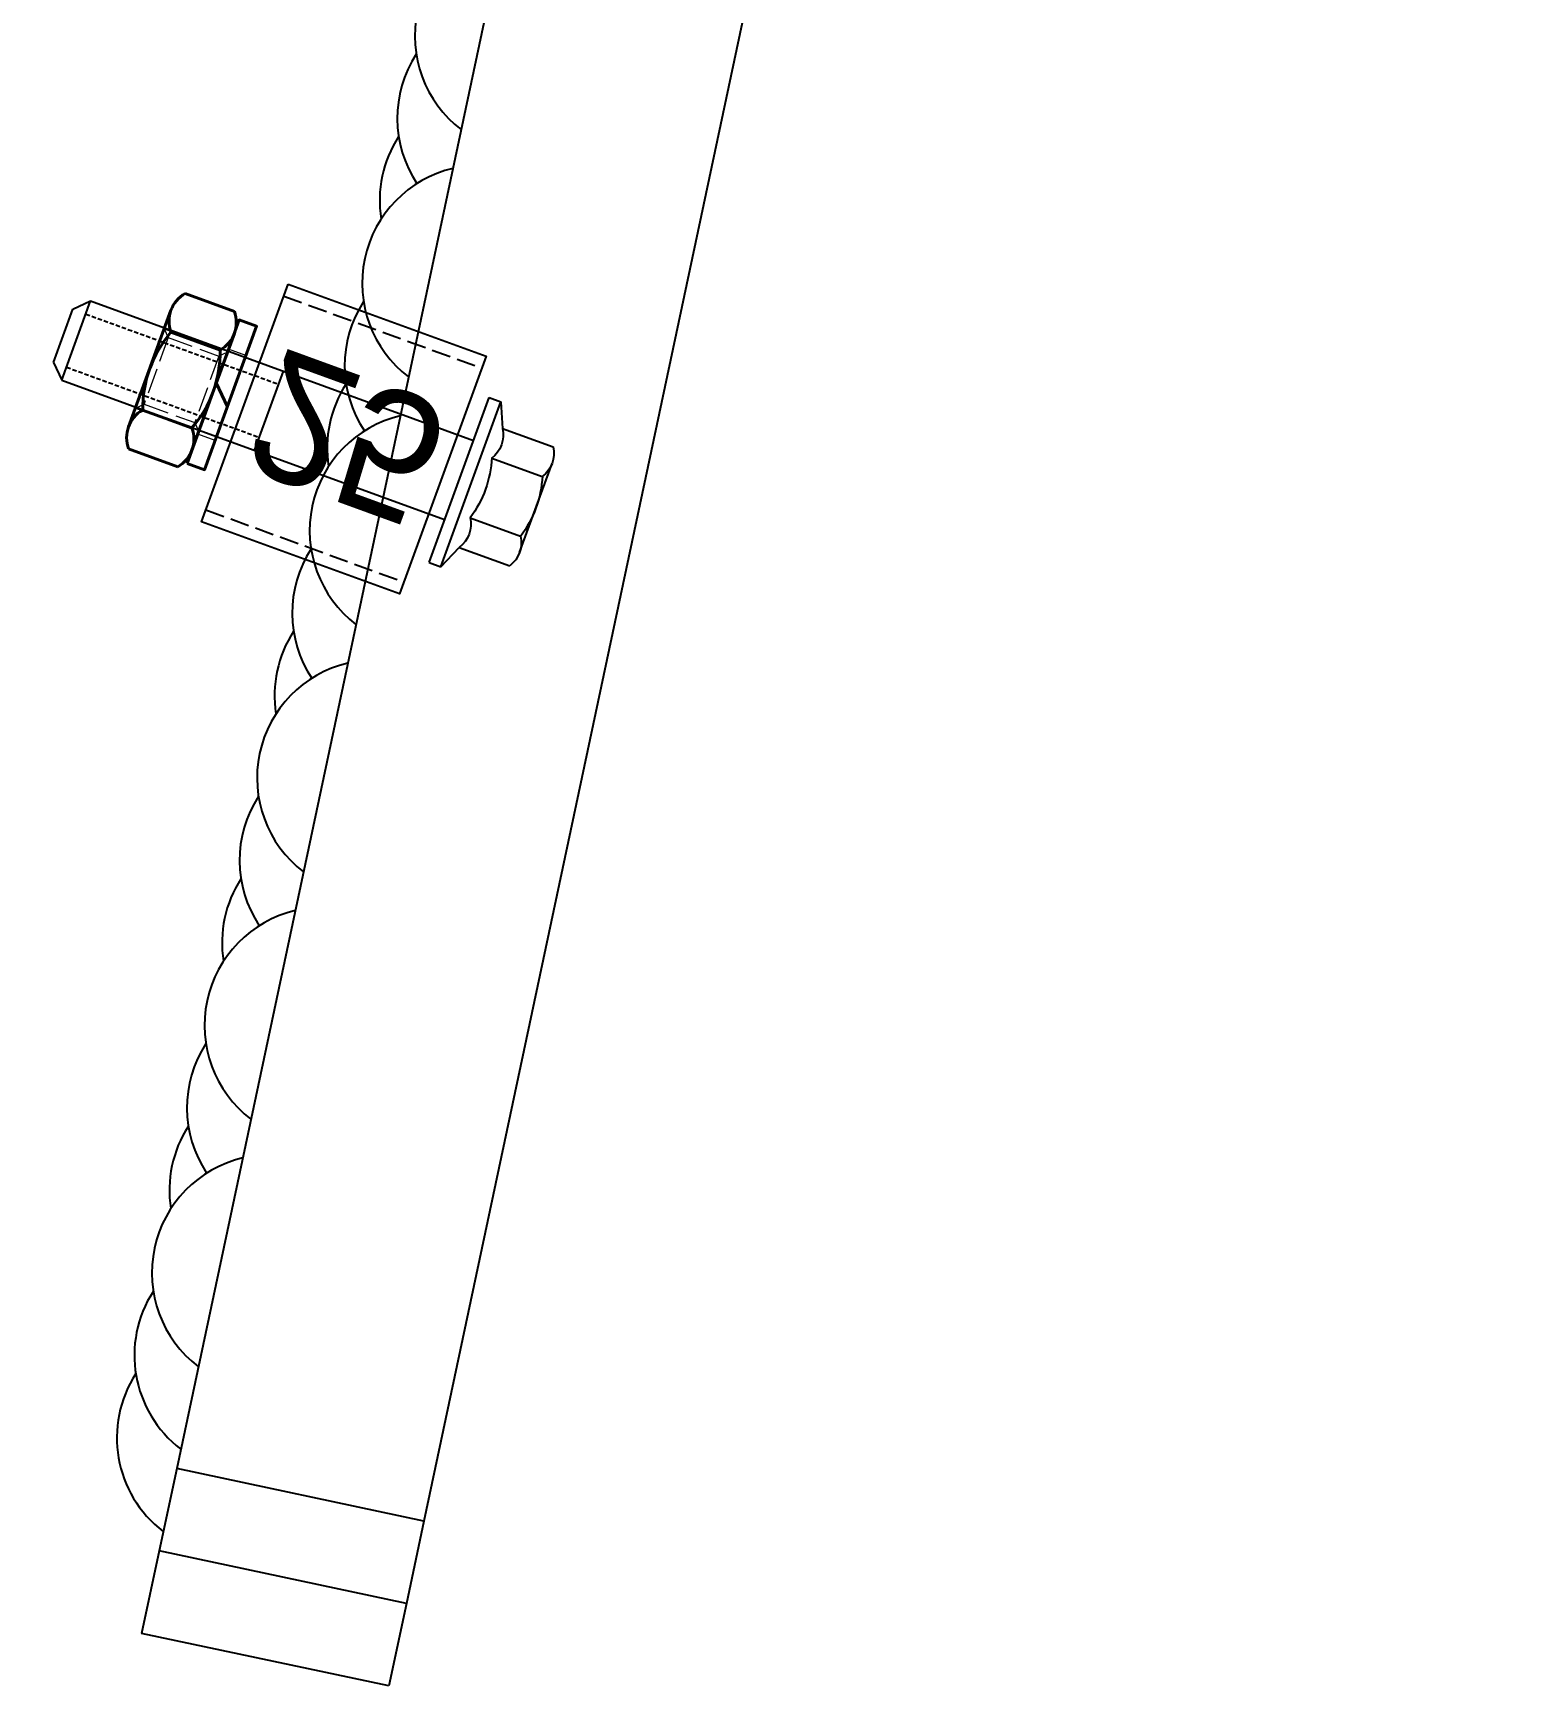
# Model space of a CAD drawing. Header units: millimetres. Extents: x -383313 to -161684, y -117025 to 99224.
# Drawn here: x -335215.9 to -335037.7, y 30104.9 to 30300.9 of the extents above; entities that cross this region are included whole.
import ezdxf

# ---------------------------------------------------------------- set-up
doc = ezdxf.new("R2010")
doc.units = ezdxf.units.MM
doc.header["$MEASUREMENT"] = 0
for name, pattern in [('DASHED', [0.75, 0.5, -0.25]), ('ESKD_shtrih', [4, 3, -1]), ('GR-201-P$0$GEN3A', [3.125, 2.25, -0.875])]:
    doc.linetypes.add(name, pattern=pattern)
doc.layers.add('PV-2649', color=7, linetype='Continuous')
doc.layers.add('Ограждение конвейеров', color=3, linetype='Continuous')
doc.layers.add('ОСНОВНАЯ', color=7, linetype='Continuous', lineweight=40)
doc.layers.add('ШТРИХОВАЯ', color=3, linetype='ESKD_shtrih', lineweight=13)

# ---------------------------------------------------------------- blocks, each defined once
blk = doc.blocks.new('Держатель ограждения 25')
at = {"layer": 'Ограждение конвейеров', "color": 41, "linetype": 'GR-201-P$0$GEN3A'}
for p, q in [((-25, 13.5), (0, 13.5)), ((-25, -13.5), (0, -13.5))]:
    blk.add_line(p, q, dxfattribs=at)
at = {"layer": 'Ограждение конвейеров', "color": 41}
blk.add_lwpolyline([(-25, -15), (0, -15), (0, 15), (-25, 15)], close=True, dxfattribs=at)
blk.add_text('25', height=15, dxfattribs=at).set_placement((-23.43, -7.75))
blk = doc.blocks.new('Hex Flange Screw - 10 x 50 mm side')
at = {"color": 0, "linetype": 'Continuous'}
for p, q in [((-1.48, 10.24), (-2.72, 7.39)), ((-1.48, -10.24), (-1.48, 10.24)), ((0, 10.24), (-1.48, 10.24)), ((0, -10.24), (0, 10.24)), ((-2.72, 7.39), (-9, 7.39)), ((-9.55, -5.54), (-9.55, 5.54)), ((47.59, 4.92), (0, 4.92)), ((23.62, -4.92), (23.62, 4.92)), ((49.21, 3.3), (47.59, 4.92)), ((47.59, -4.92), (47.59, 4.92)), ((-2.72, 3.69), (-9, 3.69)), ((49.21, -3.3), (49.21, 3.3)), ((-2.72, -3.69), (-9, -3.69)), ((49.21, -3.3), (47.59, -4.92)), ((47.59, -4.92), (0, -4.92)), ((-2.72, -7.39), (-9, -7.39)), ((-1.48, -10.24), (-2.72, -7.39)), ((0, -10.24), (-1.48, -10.24))]:
    blk.add_line(p, q, dxfattribs=at)
at = {"color": 0, "linetype": 'DASHED'}
for p, q in [((47.59, 3.3), (23.62, 3.3)), ((47.59, -3.3), (23.62, -3.3))]:
    blk.add_line(p, q, dxfattribs=at)
at = {"color": 0, "linetype": 'Continuous'}
for centre, radius, start, end in [((-6.14, 5.54), 3.4, 147.1328, 212.8672), ((0.14, 5.54), 3.4, 147.1328, 212.8672), ((3.25, 0), 12.8, 163, 197), ((9.53, 0), 12.8, 162.88, 196.7786), ((-6.14, -5.54), 3.4, 147.1328, 212.8672), ((0.14, -5.54), 3.4, 147.1328, 212.8672)]:
    blk.add_arc(centre, radius, start, end, dxfattribs=at)
blk = doc.blocks.new('din934_М10')
at = {"layer": 'ОСНОВНАЯ'}
for p, q in [((0.89, 9.81), (7.11, 9.81)), ((0, 7.36), (0, -7.36)), ((8, 7.36), (8, -7.36)), ((7.11, 4.91), (0.89, 4.91)), ((7.11, -4.91), (0.89, -4.91)), ((7.11, -9.81), (0.89, -9.81))]:
    blk.add_line(p, q, dxfattribs=at)
for centre, radius, start, end in [((3.82, 7.36), 3.82, 140, 220), ((4.18, 7.36), 3.82, 320, 40), ((13.93, 0), 13.93, 159.3718, 200.6282), ((-5.93, 0), 13.93, 339.3718, 20.6282), ((3.82, -7.36), 3.82, 140, 220), ((4.18, -7.36), 3.82, 320, 40)]:
    blk.add_arc(centre, radius, start, end, dxfattribs=at)
at = {"layer": 'ШТРИХОВАЯ'}
for p, q in [((8, 5), (0, 5)), ((0, 5), (0.8, 4.2)), ((7.2, 4.2), (0.8, 4.2)), ((0.8, 4.2), (0.8, -4.2)), ((8, 5), (7.2, 4.2)), ((7.2, 4.2), (7.2, -4.2)), ((0, -5), (0.8, -4.2)), ((8, -5), (0, -5)), ((7.2, -4.2), (0.8, -4.2)), ((8, -5), (7.2, -4.2))]:
    blk.add_line(p, q, dxfattribs=at)
blk = doc.blocks.new('DIN127_10')
at = {"layer": 'ОСНОВНАЯ'}
blk.add_line((2.2, 1.1), (0, -1.1), dxfattribs=at)
blk.add_lwpolyline([(2.2, -9.05), (2.2, 9.05), (0, 9.05), (0, -9.05)], close=True, dxfattribs=at)
at = {"layer": 'ШТРИХОВАЯ'}
for p, q in [((0, 5.35), (2.2, 5.35)), ((0, -5.35), (2.2, -5.35))]:
    blk.add_line(p, q, dxfattribs=at)
blk = doc.blocks.new('*U218')
at = {"layer": 'PV-2649'}
for p, q in [((190.19, 9746.99), (-1741.66, 9229.35)), ((197.96, 9718.01), (-1733.9, 9200.38)), ((-1741.66, 9229.35), (-1751.32, 9226.77)), ((-1733.9, 9200.38), (-1741.66, 9229.35)), ((-1751.32, 9226.77), (-1760.98, 9224.18)), ((-1743.55, 9197.79), (-1751.32, 9226.77)), ((-1753.21, 9195.2), (-1760.98, 9224.18)), ((-1733.9, 9200.38), (-1743.55, 9197.79)), ((-1743.55, 9197.79), (-1753.21, 9195.2))]:
    blk.add_line(p, q, dxfattribs=at)
for centre, start, end in [((-1571.07, 9268.85), 40.3769, 169.6231), ((-1580.73, 9266.26), 84.0752, 150.5847), ((-1590.39, 9263.68), 84.0752, 125.9248), ((-1600.05, 9261.09), 40.3769, 169.6231), ((-1609.71, 9258.5), 84.0752, 150.5847), ((-1619.37, 9255.91), 84.0752, 125.9248), ((-1629.03, 9253.32), 40.3769, 169.6231), ((-1638.68, 9250.73), 84.0752, 150.5847), ((-1648.34, 9248.15), 84.0752, 125.9248), ((-1658, 9245.56), 40.3769, 169.6231), ((-1667.66, 9242.97), 84.0752, 150.5847), ((-1677.32, 9240.38), 84.0752, 125.9248), ((-1686.98, 9237.79), 40.3769, 169.6231), ((-1696.64, 9235.21), 84.0752, 150.5847), ((-1706.3, 9232.62), 84.0752, 125.9248), ((-1715.96, 9230.03), 40.3769, 169.6231), ((-1725.62, 9227.44), 84.0752, 169.6231), ((-1735.28, 9224.85), 84.0752, 169.6231)]:
    blk.add_arc(centre, 14, start, end, dxfattribs=at)

msp = doc.modelspace()

# ---------------------------------------------------------------- block references
at = {"xscale": -1.016002032004053, "yscale": 1.016002032004053, "zscale": 1.016002032004053, "rotation": 339.9999999999914}
msp.add_blockref('Hex Flange Screw - 10 x 50 mm side', (-335165.36158, 30247.93701), dxfattribs=at)
at = {"xscale": -1, "rotation": 339.9999999999933}
for name, p in [('din934_М10', (-335194.53696, 30258.41624)), ('DIN127_10', (-335192.46964, 30257.6638))]:
    msp.add_blockref(name, p, dxfattribs=at)
at = {"layer": 'PV-2649', "rotation": 62.99999999999488}
msp.add_blockref('*U218', (-326184.75535, 27492.4897), dxfattribs=at)
at = {"layer": 'Ограждение конвейеров', "xscale": -1}
for rotation in [160.0000000000144, 159.9999999999914]:
    msp.add_blockref('Держатель ограждения 25', (-335167.27771, 30248.52009), dxfattribs=dict(at, rotation=rotation))

doc.saveas('drawing.dxf')
